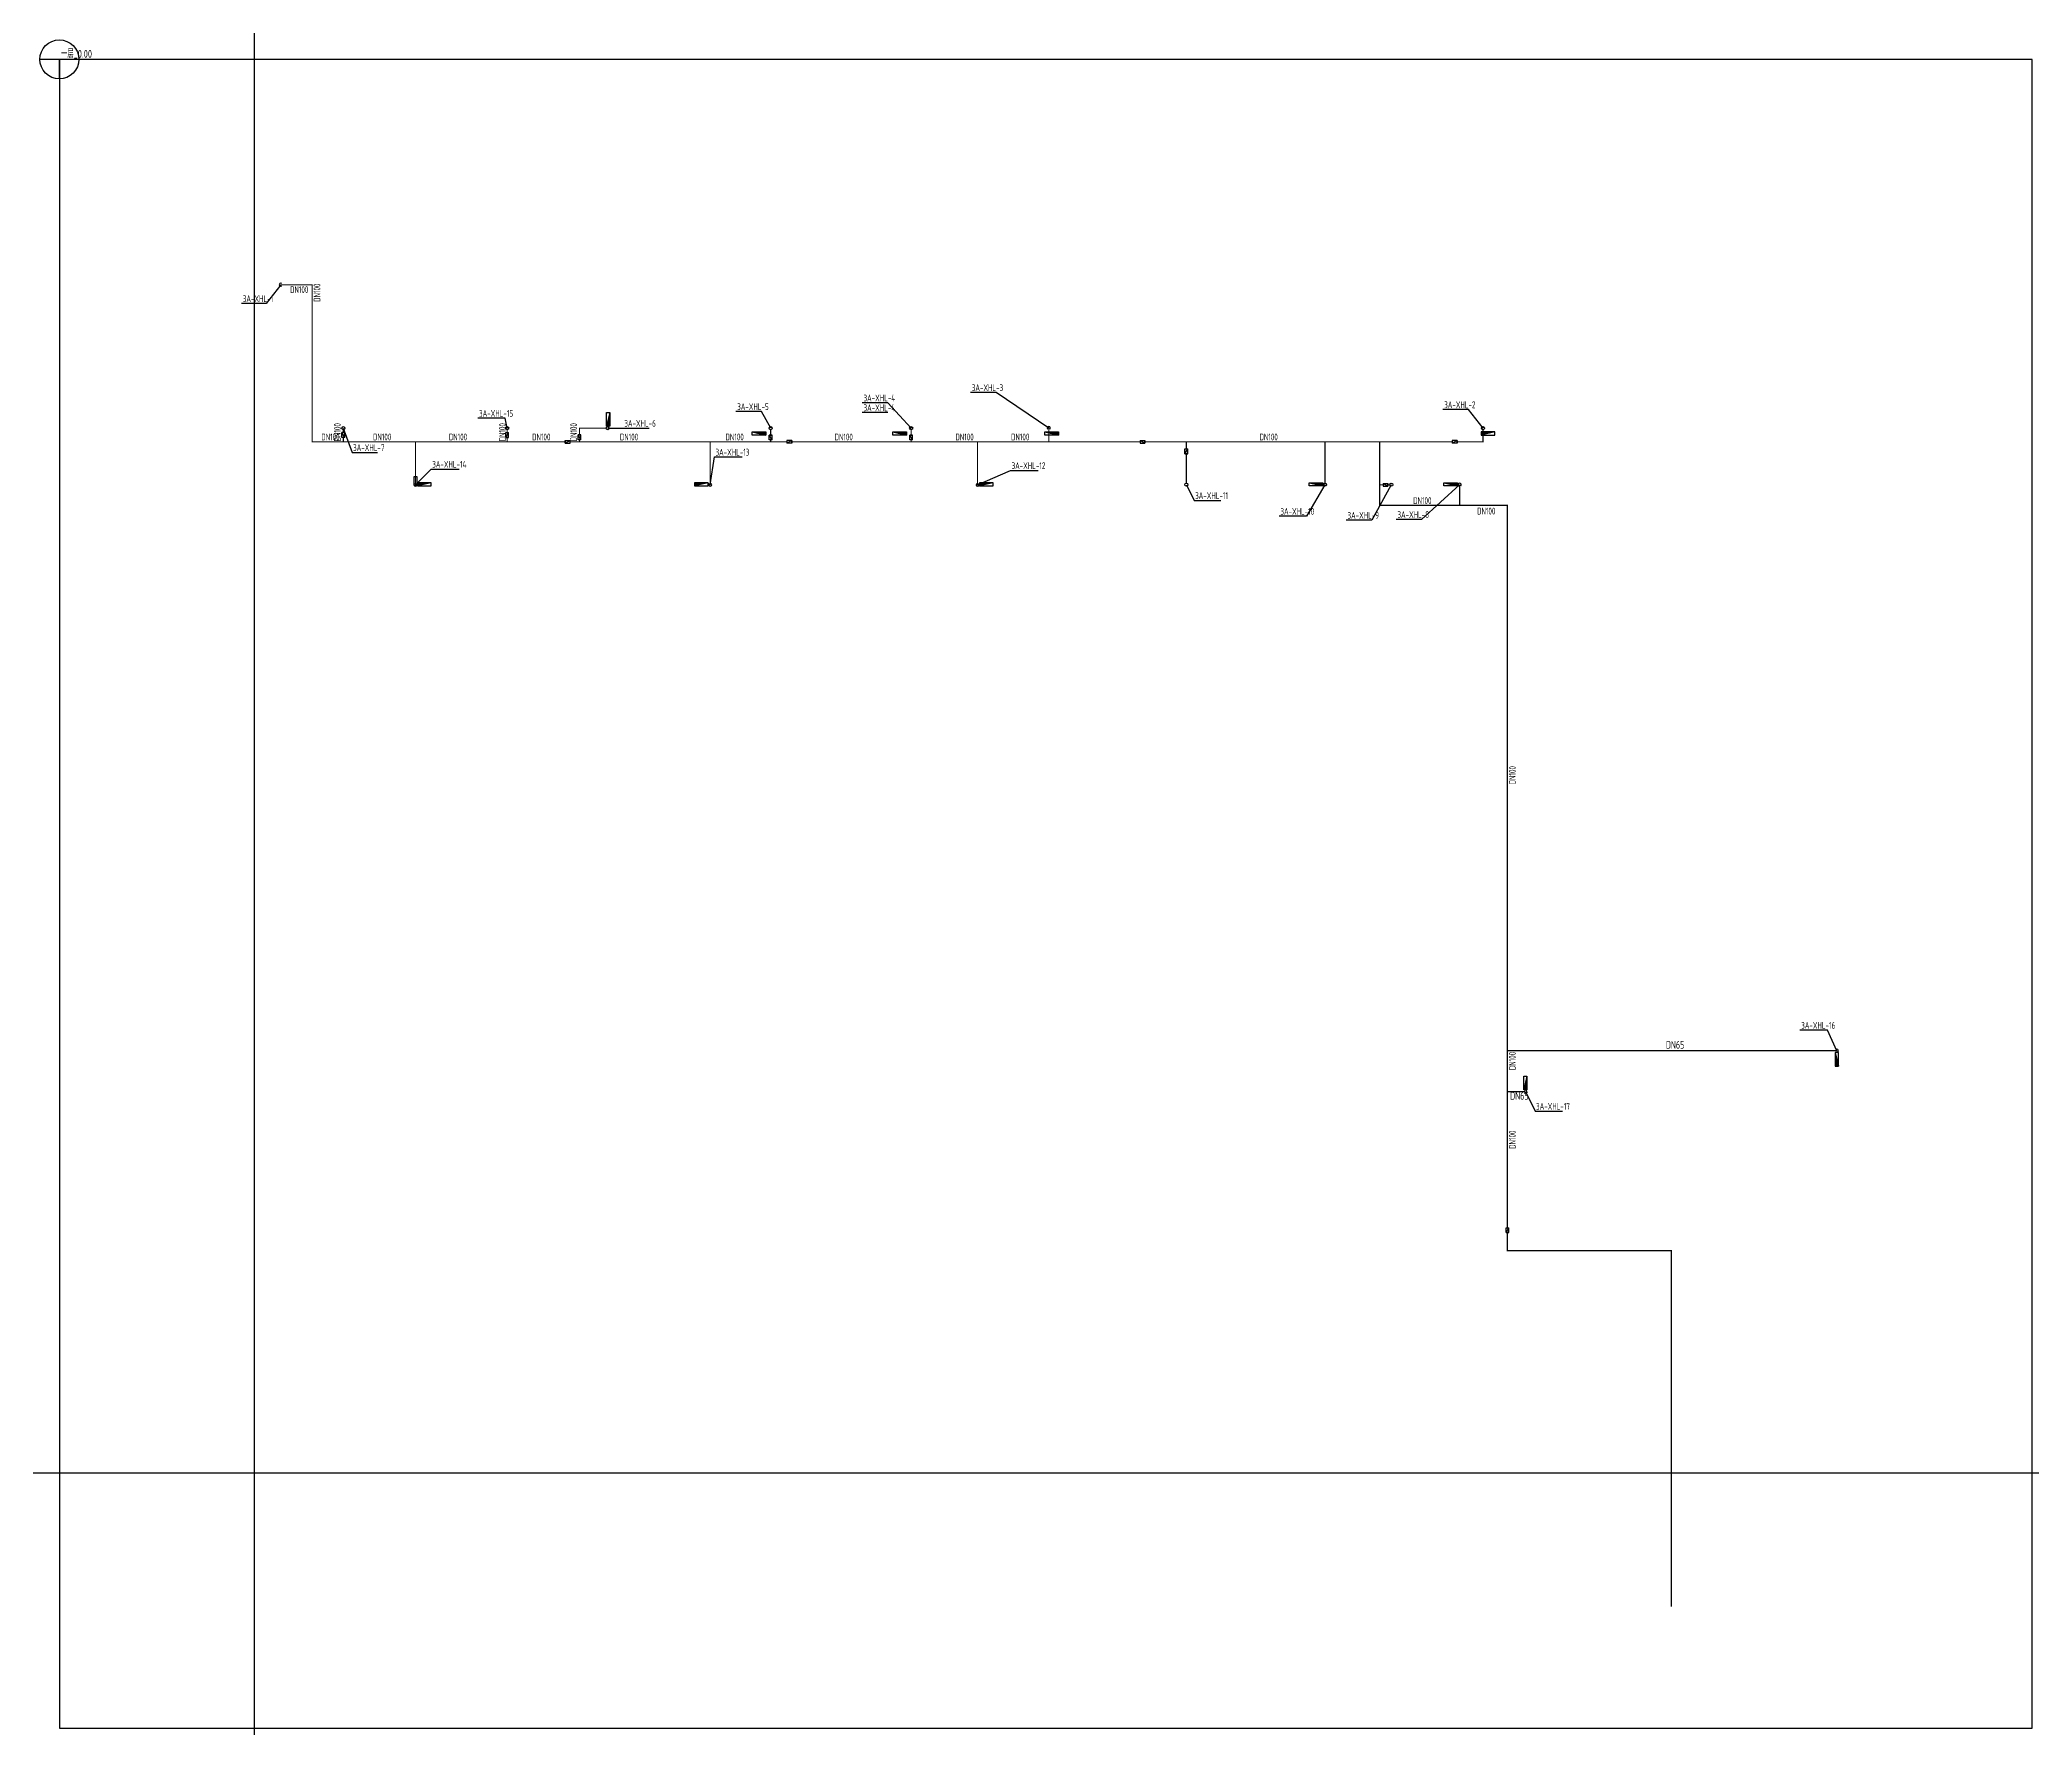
# Model space of a CAD drawing. Header units: millimetres. Extents: x 248770 to 362954, y -904561 to 640477.
# Drawn here: x 260866 to 362954, y 149510 to 236027 of the extents above; entities that cross this region are included whole.
import ezdxf

# ---------------------------------------------------------------- set-up
doc = ezdxf.new("R2010")
doc.units = ezdxf.units.MM
doc.header["$LTSCALE"] = 1000
doc.layers.get('0').update_dxf_attribs({"linetype": 'CONTINUOUS'})
for name, color, linetype in [('3A_0418$0$DOOR_FIRE_TEXT', 252, 'CONTINUOUS'), ('DIM_消防', 3, 'CONTINUOUS'), ('EQUIP_消火栓', 7, 'CONTINUOUS'), ('PIPE-消防', 1, 'CONTINUOUS'), ('S-Xh_注释', 3, 'CONTINUOUS'), ('TEXT_消防', 7, 'CONTINUOUS'), ('VALVE_消防', 7, 'CONTINUOUS'), ('VPIPE-消防', 1, 'CONTINUOUS')]:
    doc.layers.add(name, color=color, linetype=linetype)
doc.styles.add('_TWT_PIPEDN', font='GBENOR', dxfattribs={"width": 0.7, "height": 3.5, "bigfont": 'GBCBIG'})
doc.styles.add('_TWT_SERIAL', font='GBENOR', dxfattribs={"width": 0.7, "height": 3.5, "bigfont": 'GBCBIG'})
doc.styles.get("Standard").update_dxf_attribs({"font": 'GBENOR', "bigfont": 'GBCBIG'})

# ---------------------------------------------------------------- blocks, each defined once
blk = doc.blocks.new('Floorbase')
for p, q in [((0, 0), (-1000, 0)), ((0, -1000), (0, 0))]:
    blk.add_line(p, q)
blk.add_circle((0, 0), 1000)
at = {"style": '_TWT_PIPEDN', "width": 0.8}
blk.add_attdef('Elevation', (92, 81), '', height=400, dxfattribs=at)
blk = doc.blocks.new('$TwtSys$00000434')
for p, q in [((-0.5, 0.5), (-0.5, -0.5)), ((-0.5, -0.5), (0.5, 0.5)), ((0.5, 0.5), (-0.5, 0.5)), ((0.5, -0.5), (0.5, 0.5)), ((-0.5, -0.5), (0.5, -0.5))]:
    blk.add_line(p, q)
blk.add_solid([(0.5, -0.5), (0.5, 0.5), (-0.5, -0.5)])
blk = doc.blocks.new('$VALVE$00000316')
for p, q in [((-125, 72), (125, -72)), ((-125, 72), (-125, -72)), ((-125, 72), (125, 72)), ((125, 72), (125, -72)), ((-125, -72), (125, -72))]:
    blk.add_line(p, q)
at = {"const_width": 21.1}
blk.add_lwpolyline([(-11, 0, 1), (11, 0, 1)], format="xyb", close=True, dxfattribs=at)
for p in [(-125, 0), (125, 0)]:
    blk.add_point(p)
at = {"color": 7, "flags": 9}
for tag in ['XSIZE', 'YSIZE']:
    blk.add_attdef(tag, (0, 0), '', height=0.5, dxfattribs=at)
blk = doc.blocks.new('$VALVE$00000539')
for p, q in [((-225, 75), (-225, -75)), ((-225, 75), (225, 75)), ((225, 75), (225, -75)), ((225, -75), (-225, -75))]:
    blk.add_line(p, q)

msp = doc.modelspace()

# ---------------------------------------------------------------- hatches: boundary and pattern name
at = {"layer": 'PIPE-消防'}
for points in [[(274816, 223477), (274841, 223477), (274841, 223502)], [(274816, 223477), (274816, 223502), (274841, 223502)], [(274816, 215427), (274791, 215427), (274791, 215397)], [(274816, 215427), (274816, 215397), (274791, 215397)], [(288516, 216127), (288486, 216127), (288486, 216152)], [(288516, 216127), (288516, 216152), (288486, 216152)], [(334816, 215427), (334816, 215397), (334846, 215397)], [(334816, 215427), (334846, 215427), (334846, 215397)], [(329516, 213227), (329516, 213257), (329486, 213257)], [(329516, 213227), (329486, 213227), (329486, 213257)], [(329516, 212177), (329516, 212147), (329486, 212147)], [(329516, 212177), (329486, 212177), (329486, 212147)], [(336066, 212177), (336066, 212207), (336096, 212207)], [(336066, 212177), (336096, 212177), (336096, 212207)], [(336066, 173977), (336036, 173977), (336036, 173947)], [(336066, 173977), (336066, 173947), (336036, 173947)], [(344466, 173977), (344466, 174007), (344496, 174007)], [(344466, 173977), (344496, 173977), (344496, 174007)]]:
    msp.add_hatch(color=256, dxfattribs=at).paths.add_polyline_path(points)

# ---------------------------------------------------------------- linework, layer by layer
msp.add_xline((271866, 225576), (0, 1))
at = {"layer": '3A_0418$0$DOOR_FIRE_TEXT'}
msp.add_xline((953451, 162600), (1, 0), dxfattribs=at)
at = {"layer": 'DIM_消防'}
for p, q in [((273216, 223477), (272462, 222518)), ((272462, 222518), (271196, 222518)), ((309864, 217955), (308550, 217955)), ((312566, 216127), (309864, 217955)), ((284715, 216638), (283302, 216638)), ((284815, 216127, -3000), (284715, 216638)), ((297844, 216985), (296530, 216985)), ((298316, 216127), (297844, 216985)), ((304326, 217427, -6810), (303001, 217427, -6810)), ((304326, 216927, -6810), (303001, 216927, -6810)), ((305516, 216127), (304326, 217427, -6810)), ((334075, 217081), (332758, 217081)), ((334816, 216127), (334075, 217081)), ((276416, 216127, -6000), (276866, 214884, -6000)), ((289966, 216127), (290766, 216127)), ((290766, 216127), (292081, 216127)), ((276866, 214884, -6000), (278171, 214884, -6000)), ((295216, 213227, 3000), (295439, 214650)), ((295439, 214650), (296852, 214650)), ((280116, 213227, 3000), (280926, 214029)), ((280926, 214029), (282350, 214029)), ((308916, 213227, 3000), (310610, 213961)), ((310610, 213961), (312026, 213961)), ((319616, 213227), (320016, 212427)), ((320016, 212427), (321381, 212427)), ((326716, 213227), (325770, 211614)), ((330116, 213227), (329120, 211413)), ((333616, 213227), (331667, 211453)), ((325770, 211614), (324365, 211614)), ((329120, 211413), (327801, 211413)), ((331667, 211453), (330361, 211453)), ((352466, 185277), (351052, 185277)), ((352946, 184227, -3000), (352466, 185277)), ((336986, 182127, -3000), (337486, 181127, -3000)), ((337486, 181127, -3000), (338890, 181127, -3000))]:
    msp.add_line(p, q, dxfattribs=at)
at = {"layer": 'PIPE-消防'}
for points, const_width in [([(274816, 223477), (273216, 223477)], 50), ([(274816, 215427), (274816, 223477)], 50), ([(276416, 215427), (274816, 215427)], 60), ([(276416, 215902), (276416, 216047)], 60), ([(276416, 215427), (276416, 215652)], 60), ([(280116, 215427), (276416, 215427)], 60), ([(280116, 215427), (284815, 215427)], 60), ([(280116, 213227), (280116, 215427)], 60), ([(284815, 215902), (284815, 216047)], 60), ([(284815, 215427), (284815, 215652)], 60), ([(284815, 215427), (287791, 215427)], 60), ([(288041, 215427), (288516, 215427)], 60), ([(288516, 216127), (288516, 215782)], 60), ([(288516, 215532), (288516, 215427)], 60), ([(288516, 215427), (295216, 215427)], 60), ([(288516, 216127), (289886, 216127)], 50), ([(295216, 213227), (295216, 215427)], 60), ([(295216, 215427), (298316, 215427)], 60), ([(298316, 216047), (298316, 215772)], 60), ([(298316, 215522), (298316, 215427)], 60), ([(298316, 215427), (299141, 215427)], 60), ([(299391, 215427), (305516, 215427)], 60), ([(305516, 216047), (305516, 215772)], 60), ([(305516, 215522), (305516, 215427)], 60), ([(305516, 215427), (308916, 215427)], 60), ([(308916, 213227), (308916, 215427)], 60), ([(308916, 215427), (312566, 215427)], 60), ([(312566, 216127), (312566, 215427)], 60), ([(312566, 215427), (317241, 215427)], 60), ([(317491, 215427), (333241, 215427)], 60), ([(319616, 215427), (319616, 215068)], 60), ([(326716, 213227), (326716, 215427)], 60), ([(329516, 215427), (329516, 213227)], 60), ([(333491, 215427), (334816, 215427)], 60), ([(334816, 216047), (334816, 215427)], 60), ([(319616, 214818), (319616, 213307)], 60), ([(329691, 213227), (329516, 213227)], 60), ([(329516, 213227), (329516, 212177)], 60), ([(330036, 213227), (329941, 213227)], 60), ([(333616, 213227), (333616, 212177)], 60), ([(329516, 212177), (333616, 212177)], 60), ([(333616, 212177), (336066, 212177)], 60), ([(336066, 204627), (336066, 212177)], 60), ([(336066, 184227), (336066, 204627)], 60), ([(336066, 184227), (352946, 184227)], 60), ([(336066, 182127), (336066, 184227)], 60), ([(336066, 182127), (336986, 182127)], 60), ([(336066, 175152), (336066, 182127)], 60), ([(336066, 173977), (336066, 174902)], 60), ([(336066, 173977), (344466, 173977)], 60), ([(344466, 173977), (344466, 167002)], 60), ([(344466, 167002), (344466, 155727)], 60)]:
    msp.add_lwpolyline(points, dxfattribs=dict(at, const_width=const_width))
at = {"layer": 'S-Xh_注释'}
msp.add_lwpolyline([(261866, 149510), (362954, 149510), (362954, 235027), (261866, 235027)], close=True, dxfattribs=at)
at = {"layer": 'VPIPE-消防'}
for centre in [(276416, 216127), (284815, 216127), (289966, 216127), (298316, 216127), (305516, 216127), (334816, 216127), (334816, 216127), (319616, 213227), (319616, 213227), (326716, 213227), (330116, 213227)]:
    msp.add_circle(centre, 80, dxfattribs=at)
for centre, start, end in [((273216, 223477), 45, 315), ((312566, 216127), 315, 225), ((280116, 213227), 135, 45), ((295216, 213227), 135, 45), ((308916, 213227), 135, 45), ((333616, 213227), 315, 225), ((352946, 184227), 225, 135), ((336986, 182127), 225, 135)]:
    msp.add_arc(centre, 80, start, end, dxfattribs=at)

# ---------------------------------------------------------------- block references
at = {"layer": 'EQUIP_消火栓', "xscale": 700, "zscale": 700}
for p, yscale, rotation in [((289986, 216577), -160, 270), ((335066, 215857), 160, 179.9999999999997), ((280566, 213247), 160, 179.9999999999997), ((294766, 213247), 160, 179.9999999999997), ((309366, 213247), 160, 179.9999999999997), ((326266, 213247), -160, 359.9999999999997), ((333166, 213247), -160, 359.9999999999997), ((352946, 183777), 160, 269.9999999999997), ((336986, 182577), -160, 270.0000000000003)]:
    msp.add_blockref('$TwtSys$00000434', p, dxfattribs=dict(at, yscale=yscale, rotation=rotation))
at = {"layer": 'EQUIP_消火栓', "xscale": 700, "yscale": -160, "zscale": 700}
for p in [(297716, 215857), (304916, 215857), (312716, 215857)]:
    msp.add_blockref('$TwtSys$00000434', p, dxfattribs=at)
at = {"layer": 'S-Xh_注释', "color": 0}
msp.add_blockref('Floorbase', (261866, 235027), dxfattribs=at).add_auto_attribs({'Elevation': '一层_0.00'})
at = {"layer": 'VALVE_消防', "yscale": -1, "rotation": 89.99999999999761}
msp.add_blockref('$VALVE$00000316', (276416, 215777), dxfattribs=at)
at = {"layer": 'VALVE_消防'}
for name, p, rotation in [('$VALVE$00000316', (284815, 215777), 90), ('$VALVE$00000539', (280116, 213427), 90.00000000001363), ('$VALVE$00000316', (336066, 175027), 89.9999999999996)]:
    msp.add_blockref(name, p, dxfattribs=dict(at, rotation=rotation))
at = {"layer": 'VALVE_消防', "yscale": -1}
msp.add_blockref('$VALVE$00000316', (287916, 215427), dxfattribs=at)
at = {"layer": 'VALVE_消防', "xscale": -1, "rotation": 270}
for p in [(288516, 215657), (298316, 215647), (305516, 215647)]:
    msp.add_blockref('$VALVE$00000316', p, dxfattribs=at)
at = {"layer": 'VALVE_消防', "xscale": -1}
for p in [(299266, 215427), (333366, 215427)]:
    msp.add_blockref('$VALVE$00000316', p, dxfattribs=at)
at = {"layer": 'VALVE_消防'}
msp.add_blockref('$VALVE$00000316', (317366, 215427), dxfattribs=at)
at = {"layer": 'VALVE_消防', "xscale": -1, "yscale": -1}
for p, rotation in [((319616, 214943), 270), ((329816, 213227), 180)]:
    msp.add_blockref('$VALVE$00000316', p, dxfattribs=dict(at, rotation=rotation))

# ---------------------------------------------------------------- texts
at = {"layer": 'DIM_消防', "color": 7, "style": '_TWT_SERIAL', "width": 0.7}
for s, p in [('3A-XHL-1', (271266, 222588)), ('3A-XHL-4', (303071, 217497, -6810)), ('3A-XHL-3', (308620, 218025)), ('3A-XHL-2', (332828, 217151)), ('3A-XHL-15', (283372, 216708)), ('3A-XHL-6', (290817, 216197)), ('3A-XHL-5', (296600, 217055)), ('3A-XHL-4', (303071, 216997, -6810)), ('3A-XHL-7', (276917, 214954, -6000)), ('3A-XHL-14', (280974, 214099)), ('3A-XHL-13', (295487, 214720)), ('3A-XHL-12', (310658, 214031)), ('3A-XHL-11', (320065, 212497)), ('3A-XHL-10', (324435, 211684)), ('3A-XHL-9', (327871, 211483)), ('3A-XHL-8', (330431, 211523)), ('3A-XHL-16', (351122, 185347)), ('3A-XHL-17', (337534, 181197, -3000))]:
    msp.add_text(s, height=350, dxfattribs=at).set_placement(p)
at = {"layer": 'TEXT_消防', "style": '_TWT_PIPEDN', "width": 0.7}
for s, height, p in [('DN100', 350, (273689, 223052)), ('DN100', 350, (275289, 215502)), ('DN100', 350, (277939, 215502)), ('DN100', 350, (281825, 215502)), ('DN100', 350, (286092, 215502)), ('DN100', 350, (290589, 215502)), ('DN100', 350, (296000, 215502)), ('DN100', 350, (301589, 215502)), ('DN100', 350, (307782, 215502)), ('DN100', 350, (310633, 215502)), ('DN100', 350, (323364, 215502)), ('DN100', 350, (331239, 212241)), ('DN100', 350, (334514, 211702)), ('DN65', 400, (344186, 184327)), ('DN65', 400, (336206, 181714))]:
    msp.add_text(s, height=height, dxfattribs=at).set_placement(p)
for p in [(275241, 222601), (276291, 215450), (284740, 215450), (288391, 215450), (336491, 197875), (336491, 183229), (336491, 179198)]:
    msp.add_text('DN100', height=350, rotation=90, dxfattribs=at).set_placement(p)

doc.saveas('drawing.dxf')
